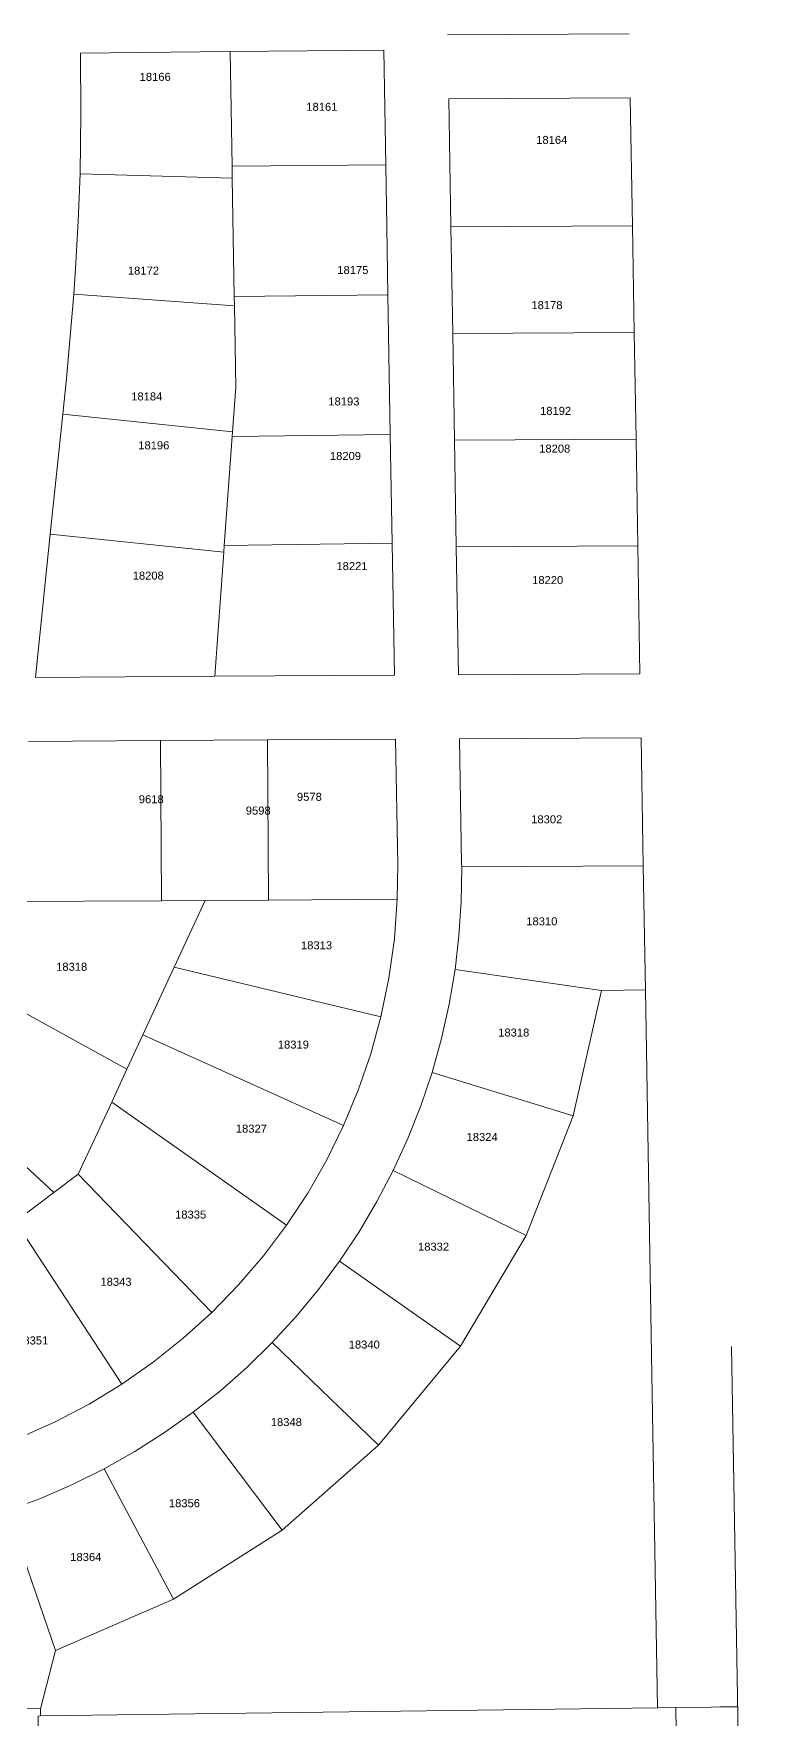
# Model space of a CAD drawing. Header units: feet. Extents: x 865220 to 2821149, y -2240498 to 944432.
# Drawn here: x 2816971 to 2817647, y 942836 to 944415 of the extents above; entities that cross this region are included whole.
import ezdxf
from ezdxf.enums import TextEntityAlignment as Align

# ---------------------------------------------------------------- set-up
doc = ezdxf.new("R2010")
doc.units = ezdxf.units.FT
doc.header["$LTSCALE"] = 0.015
doc.header["$MEASUREMENT"] = 0
doc.layers.add('Dakota County Addresses', color=7, linetype='Continuous')
doc.layers.add('Dakota County Parcels', color=7, linetype='Continuous')
doc.styles.add('Dimensions 100', font='arial.ttf')

# ---------------------------------------------------------------- blocks, each defined once
blk = doc.blocks.new('ACMAP_ANN_TEMPLATE_Dakota County Addresses')
at = {"layer": 'Dakota County Addresses', "style": 'Dimensions 100'}
blk.add_attdef('DakotaCountyAddress', text='', height=50, dxfattribs=at).set_placement((0, 0), align=Align.CENTER)

msp = doc.modelspace()

# ---------------------------------------------------------------- linework, layer by layer
at = {"layer": 'Dakota County Parcels', "lineweight": 5}
for p, q in [((2817528.6, 944415.2), (2817358.6, 944414.2)), ((2817014.9, 944396.9), (2817154.9, 944398.4)), ((2817154.9, 944398.4), (2817298.8, 944399.9)), ((2817154.9, 944398.4), (2817156.7, 944290.9)), ((2817298.8, 944399.9), (2817300.7, 944292.4)), ((2817359.6, 944354.2), (2817529.6, 944355.2)), ((2817359.6, 944354.2), (2817361.6, 944234.2)), ((2817529.6, 944355.2), (2817531.6, 944235.2)), ((2817014.3, 944283.9), (2817156.9, 944279.9)), ((2817300.7, 944292.4), (2817156.7, 944290.9)), ((2817156.7, 944290.9), (2817156.9, 944279.9)), ((2817156.9, 944279.9), (2817158.7, 944168.9)), ((2817300.7, 944292.4), (2817301.6, 944233.9)), ((2817302.7, 944170.4), (2817301.6, 944233.9)), ((2817361.6, 944234.2), (2817531.6, 944235.2)), ((2817363.3, 944134.2), (2817361.6, 944234.2)), ((2817531.6, 944235.2), (2817533.3, 944135.2)), ((2817010.2, 944195.2), (2817008.6, 944171.1)), ((2817008.6, 944171.1), (2817001.6, 944092)), ((2817158.9, 944160.2), (2817008.6, 944171.1)), ((2817158.7, 944168.9), (2817302.7, 944170.4)), ((2817158.7, 944168.9), (2817158.9, 944160.2)), ((2817304.9, 944039.5), (2817302.7, 944170.4)), ((2817158.9, 944160.2), (2817160.2, 944083.9)), ((2817363.3, 944134.2), (2817533.3, 944135.2)), ((2817365, 944034.3), (2817363.3, 944134.2)), ((2817533.3, 944135.2), (2817535, 944035.2)), ((2817001.6, 944092), (2816998.1, 944058.6)), ((2817160.2, 944083.9), (2817157.1, 944042)), ((2816998.1, 944058.6), (2816986.4, 943946.2)), ((2817157.1, 944042), (2816998.1, 944058.6)), ((2817156.8, 944037.6), (2817149.4, 943935.5)), ((2817157.1, 944042), (2817156.8, 944037.6)), ((2817156.8, 944037.6), (2817304.9, 944039.5)), ((2817306.7, 943937.6), (2817304.9, 944039.5)), ((2817365, 944034.3), (2817535, 944035.2)), ((2817366.7, 943934.3), (2817365, 944034.3)), ((2817535, 944035.2), (2817536.7, 943935.3)), ((2816986.4, 943946.2), (2816972.5, 943812)), ((2817148.9, 943929.3), (2816986.4, 943946.2)), ((2817149.4, 943935.5), (2817148.9, 943929.3)), ((2817149.4, 943935.5), (2817306.7, 943937.6)), ((2817308.8, 943814), (2817306.7, 943937.6)), ((2817366.7, 943934.3), (2817536.7, 943935.3)), ((2817368.8, 943814.3), (2817366.7, 943934.3)), ((2817536.7, 943935.3), (2817538.7, 943815.3)), ((2817148.9, 943929.3), (2817140.4, 943813)), ((2816972.5, 943812), (2817140.4, 943813)), ((2817140.4, 943813), (2817308.8, 943814)), ((2817368.8, 943814.3), (2817538.7, 943815.3)), ((2816966.2, 943752), (2817089.8, 943752.7)), ((2817089.8, 943752.7), (2817189.8, 943753.3)), ((2817090.7, 943602.7), (2817089.8, 943752.7)), ((2817189.8, 943753.3), (2817309.8, 943754)), ((2817190.7, 943603.3), (2817189.8, 943753.3)), ((2817309.8, 943754), (2817311.8, 943636.6)), ((2817369.8, 943754.3), (2817539.8, 943755.3)), ((2817369.8, 943754.3), (2817371.7, 943637.6)), ((2817539.8, 943755.3), (2817541.8, 943635.3)), ((2817311.4, 943604), (2817311.8, 943636.6)), ((2817371.3, 943601.6), (2817371.8, 943634.3)), ((2817371.8, 943634.3), (2817371.7, 943637.6)), ((2817541.8, 943635.3), (2817371.8, 943634.3)), ((2817541.8, 943635.3), (2817543.8, 943519.3)), ((2817090.7, 943602.7), (2816944.3, 943601.9)), ((2817131.4, 943602.9), (2817090.7, 943602.7)), ((2817131.4, 943602.9), (2817102.4, 943540.3)), ((2817190.7, 943603.3), (2817131.4, 943602.9)), ((2817311.4, 943604), (2817190.7, 943603.3)), ((2817102.4, 943540.3), (2817073.2, 943477.1)), ((2817102.4, 943540.3), (2817296.1, 943493.8)), ((2817502.6, 943518.6), (2817365.5, 943538.1)), ((2817058.2, 943444.7), (2816912.3, 943525.3)), ((2817476.3, 943401), (2817502.6, 943518.6)), ((2817502.6, 943518.6), (2817543.8, 943519.3)), ((2817543.8, 943519.3), (2817549.5, 943177.2)), ((2817073.2, 943477.1), (2817058.2, 943444.7)), ((2817073.2, 943477.1), (2817261.2, 943392)), ((2816989.8, 943329.1), (2816858.4, 943450.7)), ((2817058.2, 943444.7), (2817044, 943414)), ((2817476.3, 943401), (2817344, 943441.7)), ((2817044, 943414), (2817012.7, 943346.3)), ((2817044, 943414), (2817207.7, 943298.5)), ((2817432, 943289), (2817476.3, 943401)), ((2817432, 943289), (2817307.6, 943349.9)), ((2817012.7, 943346.3), (2816989.8, 943329.1)), ((2817012.7, 943346.3), (2817137.7, 943216.8)), ((2816989.8, 943329.1), (2816953.9, 943302.2)), ((2816953.9, 943302.2), (2817053.5, 943149.7)), ((2817370.6, 943185.2), (2817432, 943289)), ((2817370.6, 943185.2), (2817257.4, 943264.8)), ((2817293.9, 943092.4), (2817194.4, 943188.7)), ((2817293.9, 943092.4), (2817370.6, 943185.2)), ((2817549.5, 943177.2), (2817555.1, 942846.3)), ((2817646.7, 941868.6), (2817624.4, 943185)), ((2817203.5, 943012.7), (2817120.3, 943123.3)), ((2817203.5, 943012.7), (2817293.9, 943092.4)), ((2817101.8, 942948), (2817036.9, 943070.4)), ((2816991.2, 942900.1), (2816946.3, 943031.1)), ((2817101.8, 942948), (2817203.5, 943012.7)), ((2816991.2, 942900.1), (2817101.8, 942948)), ((2816977.3, 942845.5), (2816991.2, 942900.1)), ((2816977.3, 942845.5), (2816878.8, 942845.9)), ((2816977.3, 942845.5), (2816977.4, 942838.7)), ((2816977.4, 942838.7), (2817555.1, 942846.3)), ((2817555.1, 942846.3), (2817572.4, 942846.6)), ((2817575.6, 942551.2), (2817572.4, 942846.6)), ((2817614.1, 942847.1), (2817630.1, 942847.3)), ((2816975.2, 942838.6), (2816977.2, 942838.7)), ((2816977.2, 942838.7), (2816977.4, 942838.7))]:
    msp.add_line(p, q, dxfattribs=at)
for points in [[(2817014.3, 944283.9), (2817015.2, 944340.4), (2817014.9, 944396.9)], [(2817010.2, 944195.2), (2817012.6, 944239.5), (2817014.3, 944283.9)], [(2817311.4, 943604), (2817308.7, 943567), (2817303.6, 943530.2), (2817296.1, 943493.8)], [(2817365.5, 943538.1), (2817369.2, 943569.8), (2817371.3, 943601.6)], [(2817344, 943441.7), (2817352.8, 943473.5), (2817360, 943505.6), (2817365.5, 943538.1)], [(2817296.1, 943493.8), (2817286.6, 943459.2), (2817274.9, 943425.2), (2817261.2, 943392)], [(2817344, 943441.7), (2817333.5, 943410.5), (2817321.3, 943379.8), (2817307.6, 943349.9)], [(2817261.2, 943392), (2817245.3, 943359.7), (2817227.5, 943328.5), (2817207.7, 943298.5)], [(2817307.6, 943349.9), (2817292.4, 943320.7), (2817275.6, 943292.3), (2817257.4, 943264.8)], [(2817207.7, 943298.5), (2817186.1, 943269.8), (2817162.7, 943242.6), (2817137.7, 943216.8)], [(2817257.4, 943264.8), (2817237.7, 943238.4), (2817216.7, 943213), (2817194.4, 943188.7)], [(2817137.7, 943216.8), (2817111, 943192.7), (2817082.9, 943170.3), (2817053.5, 943149.7)], [(2817194.4, 943188.7), (2817170.9, 943165.6), (2817146.1, 943143.8), (2817120.3, 943123.3)], [(2817053.5, 943149.7), (2817022.8, 943131), (2816991, 943114.3), (2816958.2, 943099.6)], [(2817120.3, 943123.3), (2817093.5, 943104.2), (2817065.6, 943086.6), (2817036.9, 943070.4)], [(2817036.9, 943070.4), (2817007.4, 943055.7), (2816977.2, 943042.6), (2816946.3, 943031.1)], [(2817572.4, 942846.6), (2817605.4, 942847), (2817614.1, 942847.1)], [(2816980, 942533.7), (2816979.7, 942553.7), (2816975.2, 942838.6)]]:
    msp.add_lwpolyline(points, dxfattribs=at)

# ---------------------------------------------------------------- block references
at = {"layer": 'Dakota County Addresses', "lineweight": 5, "xscale": 0.15, "yscale": 0.15, "zscale": 0.15}
for p, values in [((2817084.7, 944371), {'DakotaCountyAddress': '18166'}), ((2817240.8, 944342.9), {'DakotaCountyAddress': '18161'}), ((2817456.1, 944311.9), {'DakotaCountyAddress': '18164'}), ((2817073.7, 944189.4), {'DakotaCountyAddress': '18172'}), ((2817269.8, 944190), {'DakotaCountyAddress': '18175'}), ((2817451.6, 944157.1), {'DakotaCountyAddress': '18178'}), ((2817076.8, 944071.5), {'DakotaCountyAddress': '18184'}), ((2817261.4, 944066.8), {'DakotaCountyAddress': '18193'}), ((2817459.7, 944058), {'DakotaCountyAddress': '18192'}), ((2817083.4, 944025.7), {'DakotaCountyAddress': '18196'}), ((2817458.9, 944022.6), {'DakotaCountyAddress': '18208'}), ((2817262.9, 944015.7), {'DakotaCountyAddress': '18209'}), ((2817269, 943912.5), {'DakotaCountyAddress': '18221'}), ((2817078.2, 943903.6), {'DakotaCountyAddress': '18208'}), ((2817452.3, 943899.4), {'DakotaCountyAddress': '18220'}), ((2817081, 943694), {'DakotaCountyAddress': '9618'}), ((2817229.1, 943696.3), {'DakotaCountyAddress': '9578'}), ((2817181.2, 943683.4), {'DakotaCountyAddress': '9598'}), ((2817451.4, 943675.2), {'DakotaCountyAddress': '18302'}), ((2817446.8, 943579.6), {'DakotaCountyAddress': '18310'}), ((2817235.8, 943557.1), {'DakotaCountyAddress': '18313'}), ((2817006.5, 943537), {'DakotaCountyAddress': '18318'}), ((2817420.5, 943475.4), {'DakotaCountyAddress': '18318'}), ((2817214.1, 943464.1), {'DakotaCountyAddress': '18319'}), ((2817174.8, 943385.3), {'DakotaCountyAddress': '18327'}), ((2817390.9, 943377.5), {'DakotaCountyAddress': '18324'}), ((2817117.9, 943304.8), {'DakotaCountyAddress': '18335'}), ((2817345.4, 943274.7), {'DakotaCountyAddress': '18332'}), ((2817048, 943241.8), {'DakotaCountyAddress': '18343'}), ((2816970, 943186.8), {'DakotaCountyAddress': '18351'}), ((2817280.5, 943183), {'DakotaCountyAddress': '18340'}), ((2817207.5, 943110.3), {'DakotaCountyAddress': '18348'}), ((2817112.1, 943034.3), {'DakotaCountyAddress': '18356'}), ((2817019.7, 942983.9), {'DakotaCountyAddress': '18364'})]:
    msp.add_blockref('ACMAP_ANN_TEMPLATE_Dakota County Addresses', p, dxfattribs=at).add_auto_attribs(values)

doc.saveas('drawing.dxf')
